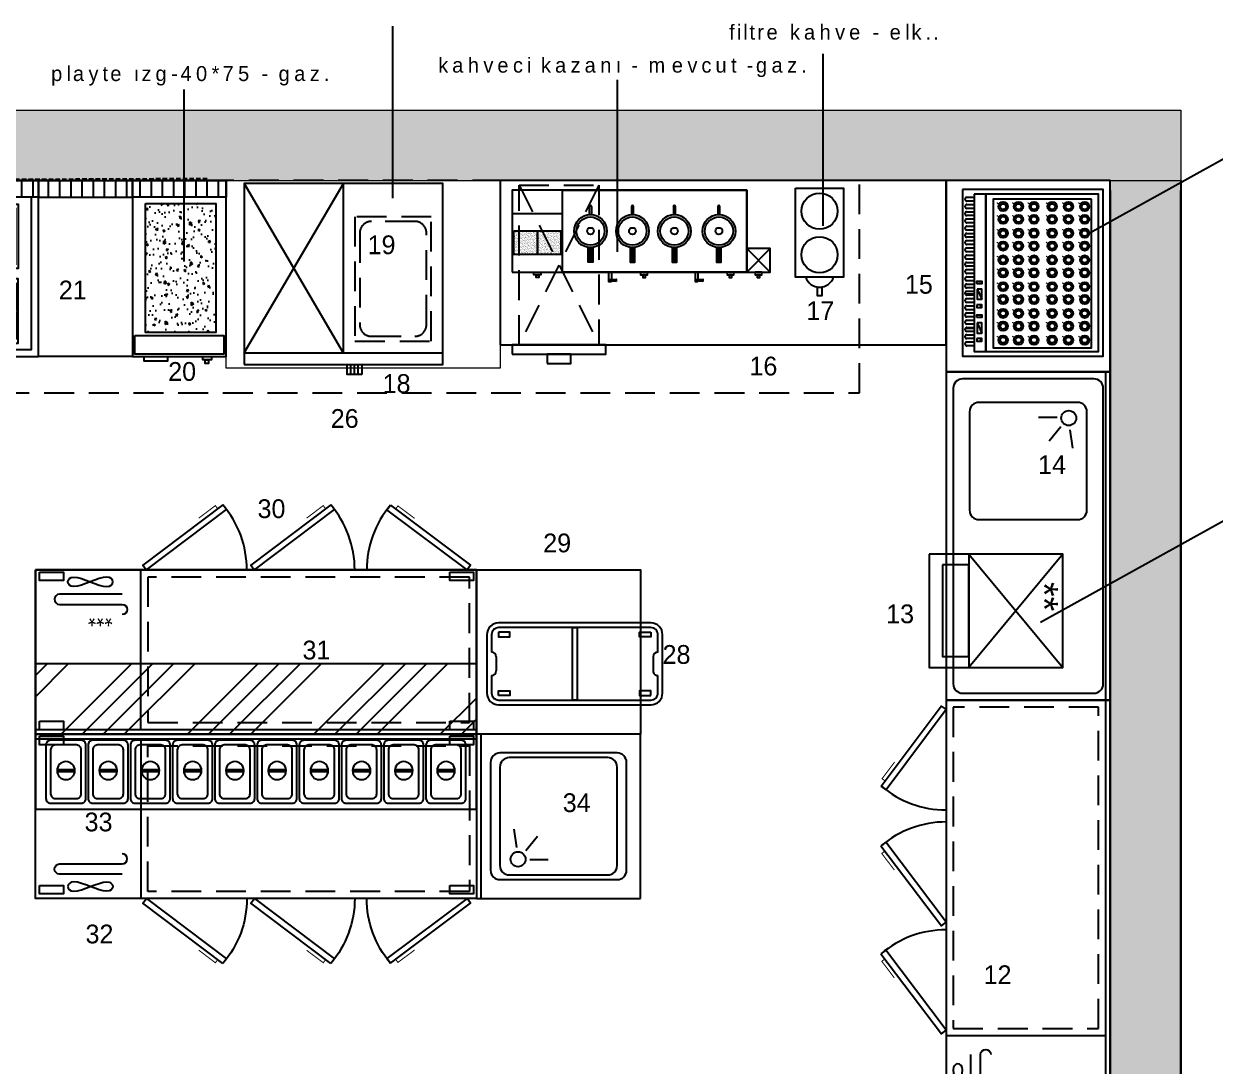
# Model space of a CAD drawing. Header units: millimetres. Extents: x 9520 to 12390, y -1568 to 373.
# Drawn here: x 11256 to 11764, y -466 to -21 of the extents above; entities that cross this region are included whole.
import ezdxf

# ---------------------------------------------------------------- set-up
doc = ezdxf.new("R2010")
doc.units = ezdxf.units.MM
doc.linetypes.add('DASHED', pattern=[19.05, 12.7, -6.35])
doc.linetypes.add('HIDDEN', pattern=[9.525, 6.35, -3.175])
doc.layers.add('gzm', color=250, linetype='Continuous', lineweight=20)
doc.layers.add('Ölçüler', color=165, linetype='Continuous', lineweight=20)
for name, color, linetype in [('izdüsüm', 50, 'HIDDEN'), ('Kıtc-002 Çizgi', 7, 'Continuous'), ('Kıtc-008 Rakam', 1, 'Continuous'), ('Kıtc-040 Davlumbaz', 4, 'Continuous'), ('set altı dolap', 92, 'Continuous')]:
    doc.layers.add(name, color=color, linetype=linetype)
doc.styles.get("Standard").update_dxf_attribs({"font": 'stylu.ttf', "height": 10})
doc.styles.add('YAZI01', font='SIMPLXTW.SHX', dxfattribs={"width": 0.6})
pattern_1 = [(37.5, (-4216.9429, -3944.5775), (-0.03149668, 0.96341188), [0, -0.76, 0, -0.85, 0, -0.8125]), (7.5, (-4216.9429, -3944.5775), (0.88488835, 1.41107303), [0, -0.41, 0, -0.685, 0, -0.2625]), (327.5, (-4217.5579, -3944.5775), (1.55707093, 0.00282953), [0, -0.25, 0, -0.9, 0, -1.175]), (317.5, (-4217.5579, -3944.5775), (1.5030633, 0.43883778), [0, -0.125, 0, -0.59, 0, -0.675])]

# ---------------------------------------------------------------- blocks, each defined once
blk = doc.blocks.new('A$C6B106424')
at = {"layer": 'Kıtc-002 Çizgi'}
h = blk.add_hatch(dxfattribs=at)
h.set_pattern_fill('LINE', color=256, scale=0.5, angle=90, style=0)
h.set_pattern_definition([(90, (-1215.703, -3768.8105), (-1.5875, 1e-16), [])])
h.paths.add_polyline_path([(50.06, 4.26), (43.91, 4.26), (43.91, 0), (50.06, 0)])
for p, q in [((0, 9.26), (42.35, 81.36)), ((0, 81.36), (42.2, 9.26)), ((42.2, 81.36), (42.2, 9.26)), ((0, 9.26), (84.7, 9.26))]:
    blk.add_line(p, q, dxfattribs=at)
for points in [[(0, 4.26), (84.7, 4.26), (84.7, 81.36), (0, 81.36)], [(50.06, 0), (43.91, 0), (43.91, 4.26), (50.06, 4.26)]]:
    blk.add_lwpolyline(points, close=True, dxfattribs=at)
at = {"layer": 'Kıtc-002 Çizgi', "linetype": 'DASHED'}
blk.add_lwpolyline([(47.2, 67.26), (47.2, 14.26), (79.7, 14.26), (79.7, 67.26)], close=True, dxfattribs=at)
blk.add_lwpolyline([(49.2, 60.26), (49.2, 21.26, 0.414214), (54.2, 16.26), (72.7, 16.26, 0.414214), (77.7, 21.26), (77.7, 60.26, 0.414214), (72.7, 65.26), (54.2, 65.26, 0.414214)], format="xyb", close=True, dxfattribs=at)
blk = doc.blocks.new('A$C604B7618')
at = {"layer": 'Kıtc-002 Çizgi'}
blk.add_lwpolyline([(0, 30.57), (30.57, 30.57), (30.57, 0), (0, 0), (0, 30.57)], dxfattribs=at)
blk.add_lwpolyline([(15.55, 29.52), (15.55, 23.44, -0.414214), (15.34, 23.23), (15.23, 23.23, -0.414214), (15.02, 23.44), (15.02, 29.52), (2.68, 29.52, 0.668179), (2.31, 28.63), (10.81, 20.13, -0.810443), (10.38, 19.82), (1.59, 28.61, 0.668179), (1.05, 28.39), (1.05, 15.55), (7.13, 15.55, -0.414214), (7.34, 15.34), (7.34, 15.23, -0.414214), (7.13, 15.02), (1.05, 15.02), (1.05, 2.68, 0.668179), (1.94, 2.31), (10.43, 10.81, -0.810443), (10.75, 10.38), (1.96, 1.59, 0.668179), (2.18, 1.05), (15.02, 1.05), (15.02, 7.13, -0.414214), (15.23, 7.34), (15.34, 7.34, -0.414214), (15.55, 7.13), (15.55, 1.05), (27.88, 1.05, 0.668179), (28.26, 1.94), (19.76, 10.43, -0.810443), (20.19, 10.75), (28.98, 1.96, 0.668179), (29.52, 2.18), (29.52, 15.02), (23.44, 15.02, -0.414214), (23.23, 15.23), (23.23, 15.34, -0.414214), (23.44, 15.55), (29.52, 15.55), (29.52, 28.39, 0.668179), (28.98, 28.61), (20.19, 19.82, -0.810443), (19.76, 20.13), (28.26, 28.63, 0.668179), (27.88, 29.52)], format="xyb", close=True, dxfattribs=at)
for radius in [10.75, 5.66, 2.6]:
    blk.add_circle((15.28, 13.8), radius, dxfattribs=at)
blk = doc.blocks.new('A$C22EA7492')
at = {"layer": 'Kıtc-002 Çizgi'}
h = blk.add_hatch(dxfattribs=at)
h.set_pattern_fill('ANSI31', color=256, scale=1.5, angle=45, style=0)
h.set_pattern_definition([(90, (-2508.419, -6407.801), (-4.7625, 9e-16), [])])
h.paths.add_polyline_path([(0, 77.92), (0, 70.92), (80, 70.92), (80, 77.92)])
for points in [[(0, 2.92), (80, 2.92), (80, 77.92), (0, 77.92)], [(80, 70.92), (0, 70.92), (0, 77.92), (80, 77.92)], [(3, 5.92), (77, 5.92), (77, 70.92), (3, 70.92)], [(21.2, 2.92), (24.84, 2.92), (24.84, 1.46), (21.2, 1.46)], [(22.17, 1.46), (23.62, 1.46), (23.62, 0), (22.17, 0)], [(31.05, 2.92), (34.69, 2.92), (34.69, 1.46), (31.05, 1.46)], [(32.02, 1.46), (33.47, 1.46), (33.47, 0), (32.02, 0)], [(44.56, 2.92), (48.2, 2.92), (48.2, 1.46), (44.56, 1.46)], [(45.52, 1.46), (46.98, 1.46), (46.98, 0), (45.52, 0)], [(55.2, 2.92), (58.84, 2.92), (58.84, 1.46), (55.2, 1.46)], [(56.16, 1.46), (57.62, 1.46), (57.62, 0), (56.16, 0)]]:
    blk.add_lwpolyline(points, close=True, dxfattribs=at)
for p, xscale, yscale, zscale in [((36.24, 40.4), -0.900000000000091, 0.8999999999996362, 0.9), ((43.76, 40.4), 0.900000000000091, 0.900000000000091, 0.900000000000091)]:
    blk.add_blockref('A$C604B7618', p, dxfattribs=dict(at, xscale=xscale, yscale=yscale, zscale=zscale))
at = {"layer": 'Kıtc-002 Çizgi', "rotation": 180}
for p, xscale, yscale, zscale in [((36.24, 36.06), 0.900000000000091, 0.900000000000091, 0.900000000000091), ((43.76, 36.06), -0.900000000000091, 0.8999999999996362, 0.9)]:
    blk.add_blockref('A$C604B7618', p, dxfattribs=dict(at, xscale=xscale, yscale=yscale, zscale=zscale))
blk = doc.blocks.new('A$C0E2557A9')
at = {"layer": 'Kıtc-002 Çizgi'}
h = blk.add_hatch(dxfattribs=at)
h.set_pattern_fill('ANSI31', color=256, scale=1.5, angle=45, style=0)
h.set_pattern_definition([(90, (-3091.404, -4914.4605), (-4.7625, 9e-16), [])])
h.paths.add_polyline_path([(40, 70.92), (40, 77.92), (0, 77.92), (0, 70.92)])
h = blk.add_hatch(dxfattribs=at)
h.set_pattern_fill('AR-CONC', color=256, scale=0.05, angle=45, style=0)
h.set_pattern_definition([(95, (-3091.404, -4914.4605), (7.0047325, 5.877669), [0.9525, -10.4775]), (40, (-3091.404, -4914.461), (-8.000894, 5.50885), [0.762, -8.382]), (145.451, (-3090.82, -4913.971), (-0.996108, 11.386512), [0.8095, -8.9045]), (91.1842, (-3093.2, -4912.664), (11.070512, 8.09767), [1.42875, -15.71625]), (141.6356, (-3092.277, -4911.99), (-0.354307, 17.141322), [1.21425, -13.35675]), (36.184, (-3093.2, -4912.664), (-0.35428, 17.14132), [1.143, -12.573]), (66, (-3091.853, -4912.2155), (8.976028, 1.744763), [0.9525, -10.4775]), (11, (-3091.853, -4912.2155), (-4.326996, 8.69706), [0.762, -8.382]), (116.4514, (-3091.105, -4912.07), (4.649002, 10.441823), [0.8095, -8.9045]), (82.5, (-3091.4038, -4914.4605), (-2.8802735, 3.0986707), [0, -8.2804, 0, -8.509, 0, -8.41375]), (52.5, (-3091.404, -4914.4605), (-1.1794864, 5.90435), [0, -4.8514, 0, -8.0899, 0, -3.20675]), (12.5, (-3093.4064, -4916.463), (4.9963932, 4.5913098), [0, -3.175, 0, -9.906, 0, -13.1445]), (2.5, (-3094.3044, -4917.361), (4.338195, 6.1361196), [0, -4.1275, 0, -6.5786, 0, -9.3345])])
h.paths.add_polyline_path([(35.53, 68.21), (5.53, 68.21), (5.53, 13.21), (35.53, 13.21)])
for points in [[(0, 2.92), (40, 2.92), (40, 77.92), (0, 77.92)], [(0, 77.92), (40, 77.92), (40, 70.92), (0, 70.92)], [(5.53, 68.21), (35.53, 68.21), (35.53, 13.21), (5.53, 13.21)], [(1, 11.92), (39, 11.92), (39, 3.92), (1, 3.92)], [(5, 2.92), (15, 2.92), (15, 0.92), (5, 0.92)], [(30.06, 2.92), (33.7, 2.92), (33.7, 1.46), (30.06, 1.46)], [(31.02, 1.46), (32.48, 1.46), (32.48, 0), (31.02, 0)]]:
    blk.add_lwpolyline(points, close=True, dxfattribs=at)
blk = doc.blocks.new('A$C777F01C5')
at = {"layer": 'Kıtc-002 Çizgi'}
h = blk.add_hatch(dxfattribs=at)
h.set_pattern_fill('ANSI31', color=256, scale=1.5, angle=45, style=0)
h.set_pattern_definition([(90, (-4587.7595, -5284.154), (-4.7625, 9e-16), [])])
h.paths.add_polyline_path([(0, 75), (0, 68), (40, 68), (40, 75)])
for points in [[(0, 75), (40, 75), (40, 0), (0, 0)], [(0, 68), (40, 68), (40, 0), (0, 0)]]:
    blk.add_lwpolyline(points, close=True, dxfattribs=at)
blk = doc.blocks.new('A$C32D27300')
at = {"layer": 'Kıtc-002 Çizgi'}
blk.add_line((188, 95.82), (0, 95.82), dxfattribs=at)
for points in [[(188, 27.82), (188, 97.82), (0, 97.82), (0, 27.82)], [(171.56, 30.84), (170.1, 31.01), (168.4, 31.47), (166.54, 32.11), (164.59, 32.84), (162.64, 33.58), (160.78, 34.22), (159.07, 34.67), (157.62, 34.85), (156.47, 34.67), (155.66, 34.22), (155.17, 33.58), (155, 32.84), (155.17, 32.11), (155.66, 31.47), (156.47, 31.01), (157.62, 30.84), (159.07, 31.01), (160.78, 31.47), (162.64, 32.11), (164.59, 32.84), (166.54, 33.58), (168.4, 34.22), (170.1, 34.67), (171.56, 34.85), (172.7, 34.67), (173.52, 34.22), (174.01, 33.58), (174.17, 32.84), (174.01, 32.11), (173.52, 31.47), (172.7, 31.01)], [(36.69, 0.15), (2.46, 25.76), (4, 27.82), (38.23, 2.2)], [(62.06, 0), (96.17, 25.77), (94.62, 27.82), (60.51, 2.05)], [(108.04, 0), (142.15, 25.77), (140.6, 27.82), (106.49, 2.05)]]:
    blk.add_lwpolyline(points, close=True, dxfattribs=at)
at = {"layer": 'Kıtc-002 Çizgi', "linetype": 'DASHED'}
blk.add_lwpolyline([(140, 92.82), (3, 92.82), (3, 30.82), (140, 30.82)], close=True, dxfattribs=at)
at = {"layer": 'Kıtc-002 Çizgi'}
blk.add_lwpolyline([(143, 95.82), (143, 27.82)], dxfattribs=at)
for points in [[(177.67, 42.5), (151, 42.5, -1), (151, 46.84)], [(151, 38.15), (177.67, 38.15, 1), (177.67, 42.5)]]:
    blk.add_lwpolyline(points, format="xyb", dxfattribs=at)
at = {"layer": 'Kıtc-002 Çizgi', "const_width": 0.427}
for points in [[(34.44, 1.84), (33.45, 0.51), (27.79, 4.74), (26.35, 5.83)], [(64.3, 1.7), (65.3, 0.38), (70.93, 4.63), (72.38, 5.72)], [(110.28, 1.7), (111.28, 0.38), (116.91, 4.63), (118.36, 5.72)]]:
    blk.add_lwpolyline(points, dxfattribs=at)
at = {"layer": 'Kıtc-002 Çizgi'}
for centre, start, end in [((4, 27.82), 319.755, 0), ((94.62, 27.82), 180, 220.5092), ((140.6, 27.82), 180, 220.5092)]:
    blk.add_arc(centre, 42.75, start, end, dxfattribs=at)
blk.add_text('***', height=6.76, dxfattribs=at).set_placement((155.07, 45.08))
blk = doc.blocks.new('A$C01E77913')
at = {"layer": 'Kıtc-002 Çizgi'}
for points in [[(2, 26.8), (15, 26.8, -0.414214), (17, 24.8), (17, 2, -0.414214), (15, 0), (2, 0, -0.414214), (0, 2), (0, 24.8, -0.414214)], [(4, 24.8), (13, 24.8, -0.414214), (15, 22.8), (15, 4, -0.414214), (13, 2), (4, 2, -0.414214), (2, 4), (2, 22.8, -0.414214)]]:
    blk.add_lwpolyline(points, format="xyb", close=True, dxfattribs=at)
blk.add_lwpolyline([(4.71, 14.27), (12.21, 14.27), (12.21, 13.52), (4.71, 13.52)], close=True, dxfattribs=at)
blk.add_circle((8.46, 13.87), 3.82, dxfattribs=at)
blk = doc.blocks.new('A$C65911684')
at = {"layer": 'Kıtc-002 Çizgi'}
blk.add_lwpolyline([(188.01, 32), (0, 32), (0, 0), (188.01, 0)], close=True, dxfattribs=at)
at = {"layer": 'Kıtc-002 Çizgi', "xscale": -1}
for p in [(21.5, 2.6), (39.5, 2.6), (57.5, 2.6), (75.5, 2.6), (93.5, 2.6), (111.5, 2.6), (129.5, 2.6), (147.5, 2.6), (165.5, 2.6), (183.5, 2.6)]:
    blk.add_blockref('A$C01E77913', p, dxfattribs=at)
blk = doc.blocks.new('A$C51B06E1B')
at = {"layer": 'Kıtc-002 Çizgi'}
for p, q in [((12.45, 72.9), (12.45, 72.9)), ((22.45, 72.9), (22.45, 72.9)), ((14.45, 70.9), (20.45, 70.9)), ((12.45, 2), (12.45, 2)), ((14.45, 4), (20.45, 4)), ((22.45, 2), (22.45, 2))]:
    blk.add_line(p, q, dxfattribs=at)
blk.add_lwpolyline([(0, 69.9), (0, 5, 0.414214), (5, 0), (29.9, 0, 0.414214), (34.9, 5), (34.9, 69.9, 0.414214), (29.9, 74.9), (5, 74.9, 0.414214)], format="xyb", close=True, dxfattribs=at)
for points in [[(12.45, 72.9), (5, 72.9, 0.414214), (2, 69.9), (2, 5, 0.414214), (5, 2), (12.45, 2)], [(22.45, 2), (29.9, 2, 0.414214), (32.9, 5), (32.9, 69.9, 0.414214), (29.9, 72.9), (22.45, 72.9)]]:
    blk.add_lwpolyline(points, format="xyb", dxfattribs=at)
for points in [[(4, 69.9), (6, 69.9), (6, 65.09), (4, 65.09)], [(30.9, 69.9), (28.9, 69.9), (28.9, 65.09), (30.9, 65.09)], [(2, 38.45), (32.9, 38.45), (32.9, 36.45), (2, 36.45)], [(4, 5), (6, 5), (6, 9.81), (4, 9.81)], [(30.9, 5), (28.9, 5), (28.9, 9.81), (30.9, 9.81)]]:
    blk.add_lwpolyline(points, close=True, dxfattribs=at)
for centre, start, end in [((14.45, 72.9), 180, 270), ((20.45, 72.9), 270, 0), ((14.45, 2), 90, 180), ((20.45, 2), 0, 90)]:
    blk.add_arc(centre, 2, start, end, dxfattribs=at)
blk = doc.blocks.new('A$C72F735DC')
at = {"layer": 'Kıtc-002 Çizgi'}
for p, q in [((188, 95.82), (0, 95.82)), ((155.17, 33.58), (155, 32.84)), ((155, 32.84), (155.17, 32.11)), ((155.66, 34.22), (155.17, 33.58)), ((155.17, 32.11), (155.66, 31.47)), ((156.47, 34.67), (155.66, 34.22)), ((155.66, 31.47), (156.47, 31.01)), ((157.62, 34.85), (156.47, 34.67)), ((156.47, 31.01), (157.62, 30.84)), ((159.07, 34.67), (157.62, 34.85)), ((157.62, 30.84), (159.07, 31.01)), ((160.78, 34.22), (159.07, 34.67)), ((159.07, 31.01), (160.78, 31.47)), ((162.64, 33.58), (160.78, 34.22)), ((160.78, 31.47), (162.64, 32.11)), ((164.59, 32.84), (162.64, 33.58)), ((162.64, 32.11), (164.59, 32.84)), ((164.59, 32.84), (166.54, 33.58)), ((166.54, 32.11), (164.59, 32.84)), ((166.54, 33.58), (168.4, 34.22)), ((168.4, 31.47), (166.54, 32.11)), ((168.4, 34.22), (170.1, 34.67)), ((170.1, 31.01), (168.4, 31.47)), ((170.1, 34.67), (171.56, 34.85)), ((171.56, 30.84), (170.1, 31.01)), ((171.56, 34.85), (172.7, 34.67)), ((172.7, 31.01), (171.56, 30.84)), ((172.7, 34.67), (173.52, 34.22)), ((173.52, 31.47), (172.7, 31.01)), ((173.52, 34.22), (174.01, 33.58)), ((174.01, 32.11), (173.52, 31.47)), ((174.01, 33.58), (174.17, 32.84)), ((174.17, 32.84), (174.01, 32.11))]:
    blk.add_line(p, q, dxfattribs=at)
for points in [[(188, 27.82), (188, 97.82), (0, 97.82), (0, 27.82)], [(36.69, 0.15), (2.46, 25.76), (4, 27.82), (38.23, 2.2)], [(62.06, 0), (96.17, 25.77), (94.62, 27.82), (60.51, 2.05)], [(108.04, 0), (142.15, 25.77), (140.6, 27.82), (106.49, 2.05)]]:
    blk.add_lwpolyline(points, close=True, dxfattribs=at)
at = {"layer": 'Kıtc-002 Çizgi', "linetype": 'DASHED'}
blk.add_lwpolyline([(140, 92.82), (3, 92.82), (3, 30.82), (140, 30.82)], close=True, dxfattribs=at)
at = {"layer": 'Kıtc-002 Çizgi'}
blk.add_lwpolyline([(143, 95.82), (143, 27.82)], dxfattribs=at)
for points in [[(177.67, 42.5), (151, 42.5, -1), (151, 46.84)], [(151, 38.15), (177.67, 38.15, 1), (177.67, 42.5)]]:
    blk.add_lwpolyline(points, format="xyb", dxfattribs=at)
at = {"layer": 'Kıtc-002 Çizgi', "const_width": 0.427}
for points in [[(34.44, 1.84), (33.45, 0.51), (27.79, 4.74), (26.35, 5.83)], [(64.3, 1.7), (65.3, 0.38), (70.93, 4.63), (72.38, 5.72)], [(110.28, 1.7), (111.28, 0.38), (116.91, 4.63), (118.36, 5.72)]]:
    blk.add_lwpolyline(points, dxfattribs=at)
at = {"layer": 'Kıtc-002 Çizgi'}
for centre, start, end in [((4, 27.82), 319.755, 0), ((94.62, 27.82), 180, 220.5092), ((140.6, 27.82), 180, 220.5092)]:
    blk.add_arc(centre, 42.75, start, end, dxfattribs=at)
blk = doc.blocks.new('A$C3C3A6592')
at = {"layer": 'Kıtc-002 Çizgi'}
for points in [[(0, 57), (48.31, 16.91)], [(0, 16.91), (48.31, 57)], [(0, 16.91), (48.31, 16.91)]]:
    blk.add_lwpolyline(points, dxfattribs=at)
for points in [[(0, 0), (48.31, 0), (48.31, 57), (0, 57)], [(4.59, 5.64), (43.71, 5.64), (43.71, 16.91), (4.59, 16.91)]]:
    blk.add_lwpolyline(points, close=True, dxfattribs=at)
blk.add_text('**', height=12, dxfattribs=at).set_placement((11.89, 43.01))
blk = doc.blocks.new('A$C59A6314D')
at = {"layer": 'Kıtc-002 Çizgi'}
for p, q in [((21.66, 52.76), (29.47, 53.87)), ((16.52, 47.29), (16.52, 39.4)), ((20.43, 48.95), (26.53, 43.94))]:
    blk.add_line(p, q, dxfattribs=at)
for points in [[(0, 0), (70, 0), (70, 70), (0, 70)], [(0, 68), (70, 68), (70, 70), (0, 70)]]:
    blk.add_lwpolyline(points, close=True, dxfattribs=at)
for points in [[(12, 6), (58, 6, 0.414214), (62, 10), (62, 60, 0.414214), (58, 64), (12, 64, 0.414214), (8, 60), (8, 10, 0.414214)], [(14, 10), (56, 10, 0.414214), (60, 14), (60, 56, 0.414214), (56, 60), (14, 60, 0.414214), (10, 56), (10, 14, 0.414214)]]:
    blk.add_lwpolyline(points, format="xyb", close=True, dxfattribs=at)
blk.add_circle((16.71, 52.26), 3.19, dxfattribs=at)
blk = doc.blocks.new('A$C3DDB3116')
at = {"layer": 'Kıtc-002 Çizgi'}
blk.add_lwpolyline([(0, 45.94), (20.5, 45.94), (20.5, 7.94), (0, 7.94), (0, 45.94)], dxfattribs=at)
blk.add_lwpolyline([(9.32, 3.72), (11.18, 3.72), (11.18, 0), (9.32, 0)], close=True, dxfattribs=at)
for centre in [(10.25, 36.07), (10.25, 17.5)]:
    blk.add_circle(centre, 7.7, dxfattribs=at)
blk.add_arc((10.25, 10.08), 6.37, 199.6345, 340.3655, dxfattribs=at)
blk = doc.blocks.new('A$C5E1C0DBF')
at = {"layer": 'Kıtc-002 Çizgi', "color": 30}
for p, q in [((6.26, 28.58), (8.18, 24.25)), ((6.26, 14.21), (8.18, 9.88))]:
    blk.add_line(p, q, dxfattribs=at)
for points in [[(0, 71), (0, 0), (60, 0), (60, 71)], [(5, 69), (5, 2), (10, 2), (10, 69)], [(10, 69), (10, 2), (58, 2), (58, 69)], [(55, 67), (13, 67), (13, 3.5), (55, 3.5)], [(6.14, 30.87), (6.14, 32.05), (8.24, 32.05), (8.24, 30.87)], [(6.26, 28.58), (6.26, 24.25), (8.18, 24.25), (8.18, 28.58)], [(6.14, 21.96), (6.14, 20.79), (8.24, 20.79), (8.24, 21.96)], [(6.14, 16.5), (6.14, 17.68), (8.24, 17.68), (8.24, 16.5)], [(6.26, 14.21), (6.26, 9.88), (8.18, 9.88), (8.18, 14.21)], [(6.14, 7.59), (6.14, 6.42), (8.24, 6.42), (8.24, 7.59)]]:
    blk.add_lwpolyline(points, close=True, dxfattribs=at)
for points in [[(1.85, 67.76), (5, 67.76)], [(5, 66.08), (1.85, 66.08)], [(1.85, 64.67), (5, 64.67)], [(5, 63), (1.85, 63)], [(1.85, 61.59), (5, 61.59)], [(5, 59.92), (1.85, 59.92)], [(1.85, 58.51), (5, 58.51)], [(5, 56.83), (1.85, 56.83)], [(1.85, 55.42), (5, 55.42)], [(5, 53.75), (1.85, 53.75)], [(1.85, 52.34), (5, 52.34)], [(5, 50.67), (1.85, 50.67)], [(1.85, 49.26), (5, 49.26)], [(5, 47.58), (1.85, 47.58)], [(1.85, 46.17), (5, 46.17)], [(5, 44.5), (1.85, 44.5)], [(1.85, 43.09), (5, 43.09)], [(5, 41.41), (1.85, 41.41)], [(1.85, 40), (5, 40)], [(5, 38.33), (1.85, 38.33)], [(1.85, 36.92), (5, 36.92)], [(5, 35.25), (1.85, 35.25)], [(1.85, 33.84), (5, 33.84)], [(5, 32.16), (1.85, 32.16)], [(1.85, 30.75), (5, 30.75)], [(5, 29.08), (1.85, 29.08)], [(1.85, 27.67), (5, 27.67)], [(5, 26.47), (1.85, 26.47)], [(5, 26), (1.85, 26)], [(1.85, 24.59), (5, 24.59)], [(5, 22.91), (1.85, 22.91)], [(1.85, 21.5), (5, 21.5)], [(5, 19.83), (1.85, 19.83)], [(1.85, 18.42), (5, 18.42)], [(5, 16.74), (1.85, 16.74)], [(1.85, 15.34), (5, 15.34)], [(5, 13.66), (1.85, 13.66)], [(1.85, 12.25), (5, 12.25)], [(5, 12.1), (1.85, 12.1)], [(5, 10.58), (1.85, 10.58)], [(1.85, 9.17), (5, 9.17)], [(5, 7.49), (1.85, 7.49)], [(1.85, 6.08), (5, 6.08)], [(5, 4.41), (1.85, 4.41)]]:
    blk.add_lwpolyline(points, dxfattribs=at)
for points, const_width in [([(15.54, 64.85), (14.59, 65.43)], 0.5), ([(22.14, 64.85), (21.19, 65.43)], 0.5), ([(28.73, 64.85), (27.78, 65.43)], 0.5), ([(36.51, 64.85), (35.56, 65.43)], 0.5), ([(43.43, 64.85), (42.49, 65.43)], 0.5), ([(50.33, 64.85), (49.38, 65.43)], 0.5), ([(15.54, 59.41), (14.59, 59.99)], 0.5), ([(22.14, 59.41), (21.19, 59.99)], 0.5), ([(28.73, 59.41), (27.78, 59.99)], 0.5), ([(36.51, 59.41), (35.56, 59.99)], 0.5), ([(43.43, 59.41), (42.49, 59.99)], 0.5), ([(50.33, 59.41), (49.38, 59.99)], 0.5), ([(15.54, 53.47), (14.59, 54.05)], 0.5), ([(22.14, 53.47), (21.19, 54.05)], 0.5), ([(28.73, 53.47), (27.78, 54.05)], 0.5), ([(36.51, 53.47), (35.56, 54.05)], 0.5), ([(43.43, 53.47), (42.49, 54.05)], 0.5), ([(50.33, 53.47), (49.38, 54.05)], 0.5), ([(15.54, 48.03), (14.59, 48.61)], 0.5), ([(22.14, 48.03), (21.19, 48.61)], 0.5), ([(28.73, 48.03), (27.78, 48.61)], 0.5), ([(36.51, 48.03), (35.56, 48.61)], 0.5), ([(43.43, 48.03), (42.49, 48.61)], 0.5), ([(50.33, 48.03), (49.38, 48.61)], 0.5), ([(15.54, 42.09), (14.59, 42.67)], 0.5), ([(22.14, 42.09), (21.19, 42.67)], 0.5), ([(28.73, 42.09), (27.78, 42.67)], 0.5), ([(36.51, 42.09), (35.56, 42.67)], 0.5), ([(43.43, 42.09), (42.49, 42.67)], 0.5), ([(50.33, 42.09), (49.38, 42.67)], 0.5), ([(15.54, 36.64), (14.59, 37.23)], 0.5), ([(22.14, 36.64), (21.19, 37.23)], 0.5), ([(28.73, 36.64), (27.78, 37.23)], 0.5), ([(36.51, 36.64), (35.56, 37.23)], 0.5), ([(43.43, 36.64), (42.49, 37.23)], 0.5), ([(50.33, 36.64), (49.38, 37.23)], 0.5), ([(7.5, 30.87), (7.5, 32.05)], 0.5), ([(15.54, 30.71), (14.59, 31.29)], 0.5), ([(22.14, 30.71), (21.19, 31.29)], 0.5), ([(28.73, 30.71), (27.78, 31.29)], 0.5), ([(36.51, 30.71), (35.56, 31.29)], 0.5), ([(43.43, 30.71), (42.49, 31.29)], 0.5), ([(50.33, 30.71), (49.38, 31.29)], 0.5), ([(5, 26.39), (1.5, 26.39)], 1), ([(15.54, 25.26), (14.59, 25.84)], 0.5), ([(22.14, 25.26), (21.19, 25.84)], 0.5), ([(28.73, 25.26), (27.78, 25.84)], 0.5), ([(36.51, 25.26), (35.56, 25.84)], 0.5), ([(43.43, 25.26), (42.49, 25.84)], 0.5), ([(50.33, 25.26), (49.38, 25.84)], 0.5), ([(7.5, 21.96), (7.5, 20.79)], 0.5), ([(7.5, 16.5), (7.5, 17.68)], 0.5), ([(15.54, 19.32), (14.59, 19.91)], 0.5), ([(22.14, 19.32), (21.19, 19.91)], 0.5), ([(28.73, 19.32), (27.78, 19.91)], 0.5), ([(36.51, 19.32), (35.56, 19.91)], 0.5), ([(43.43, 19.32), (42.49, 19.91)], 0.5), ([(50.33, 19.32), (49.38, 19.91)], 0.5), ([(5, 12.02), (1.5, 12.02)], 1), ([(15.54, 13.88), (14.59, 14.46)], 0.5), ([(22.14, 13.88), (21.19, 14.46)], 0.5), ([(28.73, 13.88), (27.78, 14.46)], 0.5), ([(36.51, 13.88), (35.56, 14.46)], 0.5), ([(43.43, 13.88), (42.49, 14.46)], 0.5), ([(50.33, 13.88), (49.38, 14.46)], 0.5), ([(7.5, 7.59), (7.5, 6.42)], 0.5), ([(15.54, 7.94), (14.59, 8.52)], 0.5), ([(22.14, 7.94), (21.19, 8.52)], 0.5), ([(28.73, 7.94), (27.78, 8.52)], 0.5), ([(36.51, 7.94), (35.56, 8.52)], 0.5), ([(43.43, 7.94), (42.49, 8.52)], 0.5), ([(50.33, 7.94), (49.38, 8.52)], 0.5)]:
    blk.add_lwpolyline(points, dxfattribs=dict(at, const_width=const_width))
for centre, radius in [((17.28, 63.78), 1.98), ((17.28, 63.78), 1.24), ((23.88, 63.78), 1.98), ((23.88, 63.78), 1.24), ((30.47, 63.78), 1.98), ((30.47, 63.78), 1.24), ((38.25, 63.78), 1.98), ((38.25, 63.78), 1.24), ((45.17, 63.78), 1.98), ((45.17, 63.78), 1.24), ((52.07, 63.78), 1.98), ((52.07, 63.78), 1.24), ((17.28, 58.34), 1.98), ((17.28, 58.34), 1.24), ((23.88, 58.34), 1.98), ((23.88, 58.34), 1.24), ((30.47, 58.34), 1.98), ((30.47, 58.34), 1.24), ((38.25, 58.34), 1.98), ((38.25, 58.34), 1.24), ((45.17, 58.34), 1.98), ((45.17, 58.34), 1.24), ((52.07, 58.34), 1.98), ((52.07, 58.34), 1.24), ((17.28, 52.4), 1.98), ((17.28, 52.4), 1.24), ((23.88, 52.4), 1.98), ((23.88, 52.4), 1.24), ((30.47, 52.4), 1.98), ((30.47, 52.4), 1.24), ((38.25, 52.4), 1.98), ((38.25, 52.4), 1.24), ((45.17, 52.4), 1.98), ((45.17, 52.4), 1.24), ((52.07, 52.4), 1.98), ((52.07, 52.4), 1.24), ((17.28, 46.96), 1.98), ((17.28, 46.96), 1.24), ((23.88, 46.96), 1.98), ((23.88, 46.96), 1.24), ((30.47, 46.96), 1.98), ((30.47, 46.96), 1.24), ((38.25, 46.96), 1.98), ((38.25, 46.96), 1.24), ((45.17, 46.96), 1.98), ((45.17, 46.96), 1.24), ((52.07, 46.96), 1.98), ((52.07, 46.96), 1.24), ((17.28, 41.02), 1.98), ((17.28, 41.02), 1.24), ((23.88, 41.02), 1.98), ((23.88, 41.02), 1.24), ((30.47, 41.02), 1.98), ((30.47, 41.02), 1.24), ((38.25, 41.02), 1.98), ((38.25, 41.02), 1.24), ((45.17, 41.02), 1.98), ((45.17, 41.02), 1.24), ((52.07, 41.02), 1.98), ((52.07, 41.02), 1.24), ((17.28, 35.58), 1.98), ((17.28, 35.58), 1.24), ((23.88, 35.58), 1.98), ((23.88, 35.58), 1.24), ((30.47, 35.58), 1.98), ((30.47, 35.58), 1.24), ((38.25, 35.58), 1.98), ((38.25, 35.58), 1.24), ((45.17, 35.58), 1.98), ((45.17, 35.58), 1.24), ((52.07, 35.58), 1.98), ((52.07, 35.58), 1.24), ((17.28, 29.64), 1.98), ((17.28, 29.64), 1.24), ((23.88, 29.64), 1.98), ((23.88, 29.64), 1.24), ((30.47, 29.64), 1.98), ((30.47, 29.64), 1.24), ((38.25, 29.64), 1.98), ((38.25, 29.64), 1.24), ((45.17, 29.64), 1.98), ((45.17, 29.64), 1.24), ((52.07, 29.64), 1.98), ((52.07, 29.64), 1.24), ((17.28, 24.19), 1.98), ((17.28, 24.19), 1.24), ((23.88, 24.19), 1.98), ((23.88, 24.19), 1.24), ((30.47, 24.19), 1.98), ((30.47, 24.19), 1.24), ((38.25, 24.19), 1.98), ((38.25, 24.19), 1.24), ((45.17, 24.19), 1.98), ((45.17, 24.19), 1.24), ((52.07, 24.19), 1.98), ((52.07, 24.19), 1.24), ((17.28, 18.26), 1.98), ((17.28, 18.26), 1.24), ((23.88, 18.26), 1.98), ((23.88, 18.26), 1.24), ((30.47, 18.26), 1.98), ((30.47, 18.26), 1.24), ((38.25, 18.26), 1.98), ((38.25, 18.26), 1.24), ((45.17, 18.26), 1.98), ((45.17, 18.26), 1.24), ((52.07, 18.26), 1.98), ((52.07, 18.26), 1.24), ((17.28, 12.81), 1.98), ((17.28, 12.81), 1.24), ((23.88, 12.81), 1.98), ((23.88, 12.81), 1.24), ((30.47, 12.81), 1.98), ((30.47, 12.81), 1.24), ((38.25, 12.81), 1.98), ((38.25, 12.81), 1.24), ((45.17, 12.81), 1.98), ((45.17, 12.81), 1.24), ((52.07, 12.81), 1.98), ((52.07, 12.81), 1.24), ((17.28, 6.87), 1.98), ((17.28, 6.87), 1.24), ((23.88, 6.87), 1.98), ((23.88, 6.87), 1.24), ((30.47, 6.87), 1.98), ((30.47, 6.87), 1.24), ((38.25, 6.87), 1.98), ((38.25, 6.87), 1.24), ((45.17, 6.87), 1.98), ((45.17, 6.87), 1.24), ((52.07, 6.87), 1.98), ((52.07, 6.87), 1.24)]:
    blk.add_circle(centre, radius, dxfattribs=at)
for centre in [(1.85, 66.92), (1.85, 63.84), (1.85, 60.75), (1.85, 57.67), (1.85, 54.59), (1.85, 51.5), (1.85, 48.42), (1.85, 45.34), (1.85, 42.25), (1.85, 39.17), (1.85, 36.08), (1.85, 33), (1.85, 29.92), (1.85, 26.83), (1.85, 23.75), (1.85, 20.67), (1.85, 17.58), (1.85, 14.5), (1.85, 11.41), (1.85, 8.33), (1.85, 5.25)]:
    blk.add_arc(centre, 0.837, 90, 270, dxfattribs=at)
blk = doc.blocks.new('A$C36503C72')
at = {"layer": 'Kıtc-002 Çizgi'}
h = blk.add_hatch(dxfattribs=at)
h.set_pattern_fill('AR-SAND', color=30, scale=0.5, style=0)
h.set_pattern_definition(pattern_1)
h.paths.add_polyline_path([(10.71, 21.74), (0.67, 21.74), (0.67, 11.7), (10.71, 11.7)])
h = blk.add_hatch(dxfattribs=at)
h.set_pattern_fill('AR-SAND', color=30, scale=0.5, style=0)
h.set_pattern_definition(pattern_1)
h.paths.add_polyline_path([(10.71, 21.74), (10.71, 11.7), (20.75, 11.7), (20.75, 21.74)])
for points in [[(34.38, 14.79, -0.072213), (32.37, 14.79), (32.37, 8.52), (34.38, 8.52)], [(50.24, 8.52), (52.26, 8.52), (52.26, 14.79, -0.072213), (50.24, 14.79)], [(68.12, 8.52), (70.13, 8.52), (70.13, 14.79, -0.072213), (68.12, 14.79)], [(87.12, 8.52), (89.13, 8.52), (89.13, 14.79, -0.072213), (87.12, 14.79)]]:
    blk.add_hatch(color=30, dxfattribs=at).paths.add_polyline_path(points)
at = {"layer": 'Kıtc-002 Çizgi', "color": 30}
for p, q in [((100, 14.21), (110, 4.21)), ((110, 14.21), (100, 4.21)), ((21.5, 4.21), (100, 4.21)), ((41.2, 4.21), (42.3, 4.21)), ((78.08, 4.21), (79.17, 4.21))]:
    blk.add_line(p, q, dxfattribs=at)
for points in [[(0, 4.21), (100, 4.21), (100, 39.21), (0, 39.21)], [(0, 29.21), (21.5, 29.21), (21.5, 39.21), (0, 39.21)], [(100, 4.21), (21.5, 4.21), (21.5, 39.21), (100, 39.21)], [(0.67, 21.74), (10.71, 21.74), (10.71, 11.7), (0.67, 11.7)], [(10.71, 21.74), (20.75, 21.74), (20.75, 11.7), (10.71, 11.7)], [(100, 4.21), (110, 4.21), (110, 14.21), (100, 14.21)], [(9.28, 4.21), (12.19, 4.21), (12.19, 3.05), (9.28, 3.05)], [(10.15, 3.05), (11.32, 3.05), (11.32, 1.88), (10.15, 1.88)], [(44.35, 0.2), (41.69, 0.41), (41.69, 1.04), (44.35, 1.25)], [(57.66, 4.21), (54.74, 4.21), (54.74, 3.05), (57.66, 3.05)], [(56.78, 3.05), (55.62, 3.05), (55.62, 1.88), (56.78, 1.88)], [(81.22, 0.2), (78.56, 0.41), (78.56, 1.04), (81.22, 1.25)], [(94.53, 4.21), (91.62, 4.21), (91.62, 3.05), (94.53, 3.05)], [(93.66, 3.05), (92.49, 3.05), (92.49, 1.88), (93.66, 1.88)], [(106.46, 4.21), (103.54, 4.21), (103.54, 3.05), (106.46, 3.05)], [(105.58, 3.05), (104.42, 3.05), (104.42, 1.88), (105.58, 1.88)]]:
    blk.add_lwpolyline(points, close=True, dxfattribs=at)
for points in [[(32.94, 28.7), (32.94, 32.22)], [(33.81, 32.22), (33.81, 28.7)], [(50.81, 32.22), (50.81, 28.7)], [(51.69, 28.7), (51.69, 32.22)], [(68.69, 32.22), (68.69, 28.7)], [(69.56, 28.7), (69.56, 32.22)], [(87.69, 32.22), (87.69, 28.7)], [(88.56, 28.7), (88.56, 32.22)], [(34.38, 14.79), (34.38, 8.52), (32.37, 8.52), (32.37, 14.79)], [(50.24, 14.79), (50.24, 8.52), (52.26, 8.52), (52.26, 14.79)], [(68.12, 14.79), (68.12, 8.52), (70.13, 8.52), (70.13, 14.79)], [(87.12, 14.79), (87.12, 8.52), (89.13, 8.52), (89.13, 14.79)], [(42.3, 0), (41.2, 0), (41.2, 4.21)], [(42.3, 4.21), (42.3, 1.08)], [(42.3, 0.36), (42.3, 0)], [(79.17, 0), (78.08, 0), (78.08, 4.21)], [(79.17, 4.21), (79.17, 1.08)], [(79.17, 0.36), (79.17, 0)]]:
    blk.add_lwpolyline(points, dxfattribs=at)
for centre, radius in [((33.37, 21.71), 7), ((33.37, 21.71), 6), ((51.25, 21.71), 7), ((51.25, 21.71), 6), ((69.12, 21.71), 7), ((69.12, 21.71), 6), ((88.12, 21.71), 7), ((88.12, 21.71), 6), ((33.37, 21.71), 1.45), ((51.25, 21.71), 1.45), ((69.12, 21.71), 1.45), ((88.12, 21.71), 1.45)]:
    blk.add_circle(centre, radius, dxfattribs=at)
for centre in [(33.37, 32.22), (51.25, 32.22), (69.12, 32.22), (88.12, 32.22)]:
    blk.add_arc(centre, 0.438, 0, 180, dxfattribs=at)
blk = doc.blocks.new('A$C7B9F2AB7')
at = {"layer": 'Kıtc-002 Çizgi', "color": 254, "linetype": 'DASHED'}
for p, q in [((8, 76), (42, 8)), ((42, 76), (8, 8))]:
    blk.add_line(p, q, dxfattribs=at)
at = {"layer": 'Kıtc-002 Çizgi'}
for points in [[(0, 8), (190, 8), (190, 78), (0, 78)], [(5, 4), (45, 4), (45, 8), (5, 8)], [(20, 0), (30, 0), (30, 4), (20, 4)]]:
    blk.add_lwpolyline(points, close=True, dxfattribs=at)
at = {"layer": 'Kıtc-002 Çizgi', "color": 254, "linetype": 'DASHED'}
blk.add_lwpolyline([(42, 8), (8, 8), (8, 76), (42, 76)], close=True, dxfattribs=at)
blk = doc.blocks.new('A$C55296281')
at = {"layer": 'Kıtc-002 Çizgi'}
for p, q in [((24.66, 52.76), (32.47, 53.87)), ((19.52, 47.29), (19.52, 39.4)), ((23.43, 48.95), (29.53, 43.94))]:
    blk.add_line(p, q, dxfattribs=at)
for points in [[(0, 68), (140, 68), (140, 70), (0, 70)], [(0, 0), (140, 0), (140, 70), (0, 70)]]:
    blk.add_lwpolyline(points, close=True, dxfattribs=at)
for points in [[(7, 3), (133, 3, 0.414214), (137, 7), (137, 63, 0.414214), (133, 67), (7, 67, 0.414214), (3, 63), (3, 7, 0.414214)], [(17, 10), (59, 10, 0.414214), (63, 14), (63, 56, 0.414214), (59, 60), (17, 60, 0.414214), (13, 56), (13, 14, 0.414214)]]:
    blk.add_lwpolyline(points, format="xyb", close=True, dxfattribs=at)
blk.add_circle((19.71, 52.26), 3.19, dxfattribs=at)

msp = doc.modelspace()

# ---------------------------------------------------------------- hatches: boundary and pattern name
msp.add_hatch(color=254).paths.add_polyline_path([(11749.23, -88.14), (11749.23, -907.19), (11719.23, -907.19), (11719.14, -88.14)])
at = {"layer": 'Kıtc-002 Çizgi'}
h = msp.add_hatch(dxfattribs=at)
h.set_pattern_fill('ANSI34', color=254, scale=2, style=0)
h.set_pattern_definition([(45, (6863.632, -2361.638), (-26.94077, 26.94077), []), (45, (6872.613, -2361.638), (-26.94077, 26.94077), []), (45, (6881.593, -2361.638), (-26.94077, 26.94077), []), (45, (6890.573, -2361.638), (-26.94077, 26.94077), [])])
h.paths.add_polyline_path([(11260.95, -294.14), (11260.95, -324.14), (11448.96, -324.14), (11448.96, -294.14)])
at = {"layer": 'Ölçüler'}
h = msp.add_hatch(color=254, dxfattribs=at)
h.dxf.hatch_style = 1
h.paths.add_polyline_path([(11749.23, -58.14), (11112.31, -58.14), (10300.98, -58.14), (10173.26, -58.14), (9626.9, -58.14), (9626.9, -88.14), (9901.26, -88.14), (10173.26, -88.14), (10962.26, -88.14), (11112.01, -88.14), (11112.31, -88.14), (11112.31, -88.14), (11697.13, -88.14), (11749.23, -88.14)])

# ---------------------------------------------------------------- linework, layer by layer
at = {"color": 30}
for p, q in [((11413.36, -95.61), (11413.36, -22.29)), ((11596.71, -107.45), (11596.71, -34.13)), ((11710.21, -110.59), (11843.94, -36.41)), ((11509.09, -118.45), (11509.09, -45.13)), ((11324.32, -122.65), (11324.32, -49.33)), ((11689.47, -276.41), (11823.2, -202.23))]:
    msp.add_line(p, q, dxfattribs=at)
at = {"color": 254}
for p, q in [((11459.14, -88.14), (11459.14, -158.14)), ((11719.14, -88.14), (11649.14, -88.14))]:
    msp.add_line(p, q, dxfattribs=at)
for p, q in [((11719.23, -907.19), (11719.23, -92.3)), ((11749.23, -907.19), (11749.23, -92.3))]:
    msp.add_line(p, q)
for points in [[(11649.18, -169.67), (11719.14, -169.67), (11719.14, -88.14), (11649.18, -88.14)], [(11262.73, -255.05), (11272.86, -255.05), (11272.86, -258.66), (11262.73, -258.66)], [(11437.58, -255.05), (11447.71, -255.05), (11447.71, -258.66), (11437.58, -258.66)], [(11518.95, -324.14), (11448.95, -324.14), (11448.95, -254.14), (11518.95, -254.14)], [(11262.73, -318.63), (11272.86, -318.63), (11272.86, -322.25), (11262.73, -322.25)], [(11437.58, -318.63), (11447.71, -318.63), (11447.71, -322.25), (11437.58, -322.25)], [(11262.73, -325.05), (11272.86, -325.05), (11272.86, -328.66), (11262.73, -328.66)], [(11437.58, -325.05), (11447.71, -325.05), (11447.71, -328.66), (11437.58, -328.66)], [(11262.73, -388.63), (11272.86, -388.63), (11272.86, -392.25), (11262.73, -392.25)], [(11437.58, -388.63), (11447.71, -388.63), (11447.71, -392.25), (11437.58, -392.25)]]:
    msp.add_lwpolyline(points, close=True, dxfattribs=at)
msp.add_lwpolyline([(11749.23, -88.14), (11749.23, -907.19), (11719.23, -907.19), (11719.14, -88.14)])
msp.add_lwpolyline([(11260.95, -254.14), (11448.95, -254.14), (11448.95, -394.14), (11260.95, -394.14)], close=True)
at = {"layer": 'izdüsüm', "color": 251, "ltscale": 0.3}
msp.add_line((11112.31, -88.14), (11334.78, -87.22), dxfattribs=at)
at = {"layer": 'Kıtc-002 Çizgi'}
msp.add_lwpolyline([(11260.95, -324.14), (11448.96, -324.14), (11448.96, -294.14), (11260.95, -294.14)], close=True, dxfattribs=at)
at = {"layer": 'Kıtc-040 Davlumbaz', "color": 4, "linetype": 'DASHED'}
msp.add_lwpolyline([(11112.31, -178.66), (11612.31, -178.66), (11612.31, -88.14), (11112.31, -88.14)], close=True, dxfattribs=at)
at = {"layer": 'Ölçüler', "color": 0}
for p, q in [((11112.31, -58.14), (11749.23, -58.14)), ((11749.23, -58.14), (11749.23, -88.14)), ((11112.31, -88.14), (11697.13, -88.14)), ((11697.13, -88.14), (11749.23, -88.14))]:
    msp.add_line(p, q, dxfattribs=at)
for points in [[(11459.14, -168.14), (11342.31, -168.14), (11342.31, -88.14), (11459.14, -88.14)], [(11448.95, -394.14), (11518.95, -394.14), (11518.95, -324.14), (11448.95, -324.14)]]:
    msp.add_lwpolyline(points, close=True, dxfattribs=at)

# ---------------------------------------------------------------- block references
at = {"color": 254}
msp.add_blockref('A$C36503C72', (11464.21, -131.37), dxfattribs=at)
at = {"layer": 'Kıtc-002 Çizgi'}
for name, p in [('A$C22EA7492', (11182.31, -166.06)), ('A$C777F01C5', (11262.31, -163.14)), ('A$C0E2557A9', (11302.31, -166.06)), ('A$C6B106424', (11349.99, -170.79)), ('A$C3DDB3116', (11584.99, -137.25)), ('A$C65911684', (11260.95, -356.14))]:
    msp.add_blockref(name, p, dxfattribs=at)
for name, p, rotation in [('A$C55296281', (11649.18, -169.67), 270), ('A$C32D27300', (11448.95, -226.32), 180), ('A$C3C3A6592', (11641.93, -247.37), 270), ('A$C51B06E1B', (11453.4, -276.7), 270), ('A$C72F735DC', (11621.37, -309.67), 270), ('A$C59A6314D', (11518.95, -394.14), 90)]:
    msp.add_blockref(name, p, dxfattribs=dict(at, rotation=rotation))
at = {"layer": 'Kıtc-002 Çizgi', "xscale": -1}
msp.add_blockref('A$C72F735DC', (11448.95, -421.95), dxfattribs=at)
at = {"layer": 'set altı dolap'}
msp.add_blockref('A$C7B9F2AB7', (11459.14, -166.14), dxfattribs=at)
at = {"layer": 'Ölçüler', "color": 30}
msp.add_blockref('A$C5E1C0DBF', (11656.17, -163), dxfattribs=at)

# ---------------------------------------------------------------- texts
at = {"layer": 'gzm', "color": 30, "char_height": 6.3821, "width": 594.3611, "attachment_point": 1, "style": 'YAZI01'}
for s, insert in [('{\\fGill Sans MT|b0|i0|c0|p34;\\W1;\\T1.4;filtre kahve - elk..}', (11556.71, -21.65)), ('{\\fGill Sans MT|b0|i0|c0|p34;\\W1;\\T1.4;kahveci kazanı - mevcut -gaz.}', (11432.65, -35.74)), ('{\\fGill Sans MT|b0|i0|c0|p34;\\W1;\\T1.4;playte ızg-40*75 - gaz.}', (11267.65, -39.33))]:
    msp.add_mtext(s, dxfattribs=dict(at, insert=insert))
at = {"layer": 'Kıtc-008 Rakam'}
for s, p in [('19', (11402.57, -119.51)), ('21', (11270.93, -138.79)), ('15', (11631.62, -136.34)), ('17', (11589.59, -147.64)), ('20', (11317.55, -173.51)), ('16', (11565.34, -171.21)), ('18', (11408.96, -178.66)), ('26', (11386.85, -193.55)), ('14', (11688.38, -213.24)), ('30', (11355.64, -232.01)), ('29', (11477.42, -246.61)), ('13', (11623.61, -276.84)), ('31', (11374.8, -292.27)), ('28', (11528.3, -294.15)), ('34', (11485.74, -357.34)), ('33', (11281.92, -365.56)), ('32', (11282.31, -413.31)), ('12', (11665.15, -430.69))]:
    msp.add_text(s, height=8, dxfattribs=at).set_placement(p)

doc.saveas('drawing.dxf')
